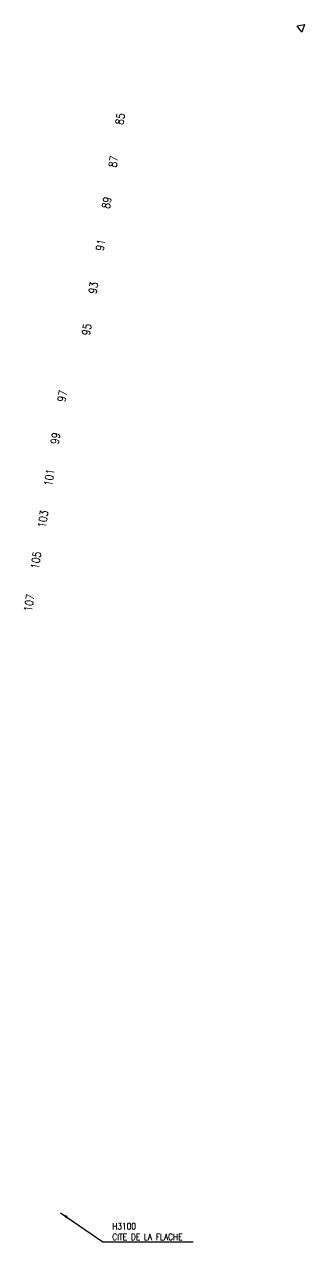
# Model space of a CAD drawing. Header units: millimetres. Extents: x 113005 to 113996, y 125027 to 125988.
# Drawn here: x 113397.7 to 113441.5, y 125307.5 to 125497.6 of the extents above; entities that cross this region are included whole.
import ezdxf

# ---------------------------------------------------------------- set-up
doc = ezdxf.new("R2010")
doc.units = ezdxf.units.MM
for name, color, linetype in [('W0100', 7, 'CONTINUOUS'), ('W0470', 7, 'CONTINUOUS'), ('W0991', 7, 'CONTINUOUS')]:
    doc.layers.add(name, color=color, linetype=linetype)
doc.styles.get("Standard").update_dxf_attribs({"font": 'romans.shx', "width": 0.85})
doc.dimstyles.get("Standard").update_dxf_attribs({"dimtxt": 1.5, "dimasz": 1.2, "dimexe": 0.625, "dimexo": 0.625, "dimgap": 0.25, "dimtad": 1, "dimdec": 1, "dimzin": 0, "dimdsep": 46, "dimtxsty": 'Standard', "dimcen": -0.5, "dimadec": 0, "dimazin": 0, "dimtfac": 1, "dimtdec": 1, "dimtmove": 0, "dimatfit": 3, "dimfxl": 0, "dimtolj": 1, "dimtzin": 0, "dimarcsym": 0})

msp = doc.modelspace()

# ---------------------------------------------------------------- linework, layer by layer
at = {"layer": 'W0470', "flags": 128}
msp.add_lwpolyline([(113441.54, 125497.64), (113441.11, 125496.43), (113440.38, 125497.4), (113441.54, 125497.64)], dxfattribs=at)

# ---------------------------------------------------------------- texts
at = {"layer": 'W0100', "linetype": 'Continuous', "insert": (113411.45, 125307.76), "char_height": 1, "attachment_point": 7}
msp.add_mtext('\\A1;H3100\\PCITE DE LA FLACHE', dxfattribs=at)
at = {"layer": 'W0991', "width": 0.85}
for s, rotation, p in [('85', 80.8785, (113413.16, 125481.88)), ('87', 80.8785, (113412.1, 125475.21)), ('89', 80.8785, (113411.05, 125468.78)), ('91', 80.8785, (113410.09, 125462.19)), ('93', 80.8785, (113408.96, 125455.49)), ('95', 80.8785, (113407.93, 125448.99)), ('97', 80.9749, (113404.1, 125438.6)), ('99', 80.9749, (113403.04, 125431.98)), ('101', 80.9749, (113402.01, 125425.42)), ('103', 80.9749, (113401.03, 125418.92)), ('105', 80.9749, (113399.92, 125412.49)), ('107', 80.9749, (113398.86, 125405.83))]:
    msp.add_text(s, height=1.25, rotation=rotation, dxfattribs=at).set_placement(p)

# ---------------------------------------------------------------- leaders
at = {"layer": 'W0100', "linetype": 'Continuous', "annotation_type": 0, "has_hookline": 1, "hookline_direction": 0, "text_width": 12.63}
msp.add_leader([(113403.37, 125312.01), (113410, 125307.51), (113411.2, 125307.51)], dimstyle='Standard', dxfattribs=at)

doc.saveas('drawing.dxf')
